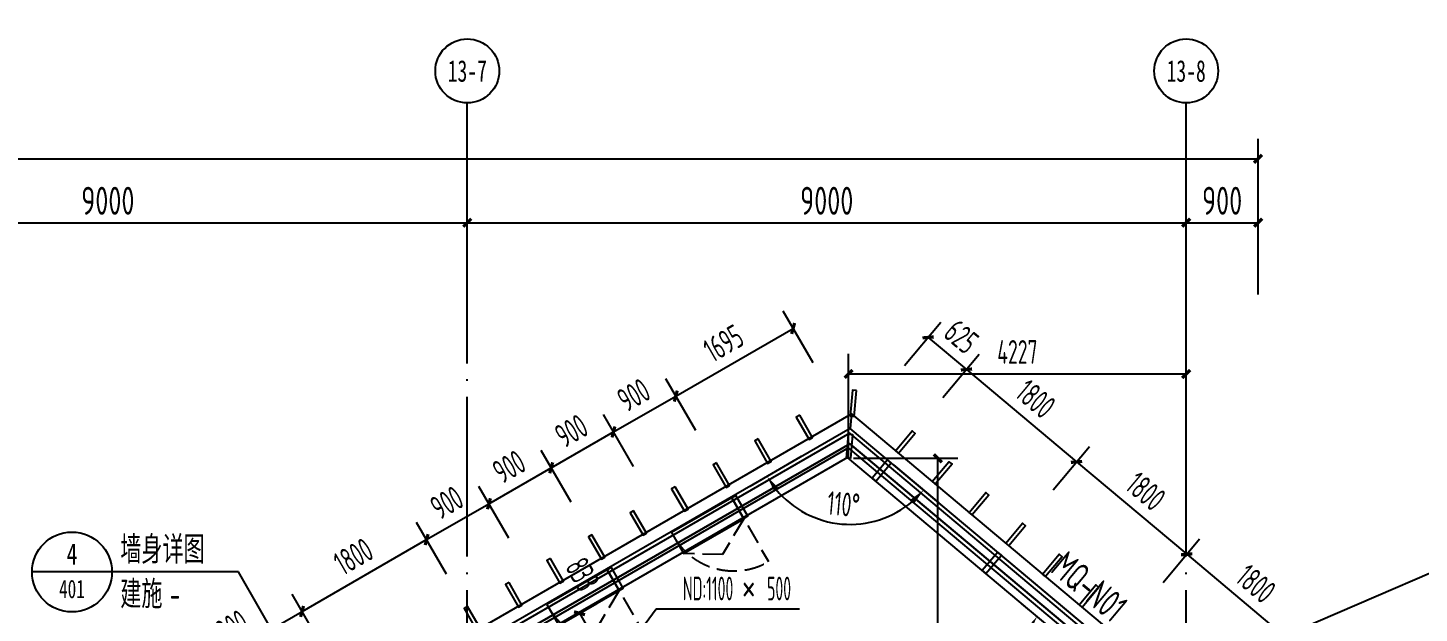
# Model space of a CAD drawing. Extents: x -228436 to 200315, y -41539 to 163917.
# Drawn here: x 42998 to 60417, y 83331 to 90660 of the extents above; entities that cross this region are included whole.
import ezdxf
from ezdxf.enums import TextEntityAlignment as Align

# ---------------------------------------------------------------- set-up
doc = ezdxf.new("R2010")
doc.units = 0
doc.header["$LTSCALE"] = 1000
doc.header["$MEASUREMENT"] = 0
for name, pattern in [('13#楼幕墙$0$DASH', [0.35, 0.25, -0.1]), ('X-104 13#平面$0$ACAD_ISO05W100', [34, 24, -3, 0.5, -3, 0.5, -3]), ('X-104 13#平面$0$DOTE', [2.42, 2, -0.2, 0.02, -0.2])]:
    doc.linetypes.add(name, pattern=pattern)
for name, color, linetype in [('01-标注_尺寸', 124, 'Continuous'), ('01-标注_符号', 200, 'Continuous'), ('02-TEXT_标注', 130, 'Continuous'), ('13#楼幕墙$0$A-C_幕墙龙骨', 133, 'Continuous'), ('13#楼幕墙$0$A-C_玻璃幕墙', 140, 'Continuous'), ('13#楼幕墙$0$A-C_窗', 140, 'Continuous'), ('13#楼幕墙$0$A-TECH_结构', 21, 'Continuous'), ('13#楼幕墙$0$D-铝板', 181, 'Continuous'), ('AXIS_TEXT', 7, 'Continuous'), ('X-104 13#平面$0$01-标注_符号', 200, 'Continuous'), ('X-104 13#平面$0$01-标注_轴线坐标', 132, 'Continuous'), ('X-104 13#平面$0$02-TEXT_标注', 130, 'Continuous'), ('X-104 13#平面$0$02-TEXT_轴号', 7, 'Continuous'), ('X-104 13#平面$0$A-TECH_结构', 21, 'Continuous'), ('X-104 13#平面$0$A_AXIS-轴线', 36, 'X-104 13#平面$0$DOTE')]:
    doc.layers.add(name, color=color, linetype=linetype)
doc.layers.add('X-104 13#平面$0$000套内', color=226, linetype='Continuous', lineweight=30, plot=False)
doc.layers.add('X-104 13#平面$0$DIM_MODI', color=6, linetype='Continuous', plot=False)
doc.styles.add('_TCH_DIM', font='ros1.shx', dxfattribs={"width": 0.8, "bigfont": 'jd.shx'})
doc.styles.add('_TCH_DIM_T3', font='ros1.shx', dxfattribs={"width": 0.705882, "bigfont": 'jd.shx'})
doc.styles.add('COMPLEX', font='COMPLEX')
doc.styles.add('X-104 13#平面$0$_TCH_AXIS', font='STXIHEI_0.TTF', dxfattribs={"width": 0.75})
doc.styles.add('X-104 13#平面$0$_TCH_DIM', font='ros1.shx', dxfattribs={"width": 0.8, "bigfont": 'jd.shx'})
doc.styles.add('X-104 13#平面$0$_TCH_DIM_T3', font='ros1.shx', dxfattribs={"width": 0.8, "bigfont": 'jd.shx'})
doc.styles.add('X-104 13#平面$0$_TCH_LABEL', font='STXIHEI_0.TTF', dxfattribs={"width": 0.75})
doc.styles.add('X-104 13#平面$0$Standard', font='ros1.shx', dxfattribs={"width": 0.75, "bigfont": 'jd.shx'})
doc.dimstyles.new('_TCH_ARCH&&100', dxfattribs={"dimtxt": 297.5, "dimasz": 100, "dimexe": 250, "dimexo": 300, "dimgap": 126.25, "dimtad": 1, "dimdec": 0, "dimzin": 0, "dimdsep": 46, "dimtxsty": '_TCH_DIM_T3', "dimblk": 'ARCHTICK', "dimcen": 0.09, "dimclrt": 7, "dimazin": 2, "dimtfac": 1, "dimtdec": 0, "dimtix": 1, "dimtmove": 2, "dimatfit": 3, "dimfxl": 0, "dimtolj": 1, "dimtzin": 0, "dimarcsym": 0})
doc.dimstyles.new('_TCH_ARROW&&100', dxfattribs={"dimtxt": 297.5, "dimasz": 200, "dimexe": 250, "dimexo": 300, "dimgap": 100, "dimtad": 1, "dimdec": 0, "dimzin": 0, "dimdsep": 46, "dimtxsty": '_TCH_DIM_T3', "dimcen": 0.09, "dimclrt": 7, "dimazin": 2, "dimtfac": 1, "dimtdec": 0, "dimtix": 1, "dimtmove": 2, "dimatfit": 3, "dimfxl": 0, "dimtolj": 1, "dimtzin": 0, "dimarcsym": 0})
doc.dimstyles.new('X-104 13#平面$0$_TCH_ARCH&&100', dxfattribs={"dimtxt": 350, "dimasz": 100, "dimexe": 250, "dimexo": 300, "dimgap": 100, "dimtad": 1, "dimdec": 0, "dimzin": 0, "dimdsep": 46, "dimtxsty": 'X-104 13#平面$0$_TCH_DIM_T3', "dimblk": 'X-104 13#平面$0$_ArchTick', "dimcen": 0.09, "dimclrt": 7, "dimazin": 2, "dimtfac": 1, "dimtdec": 0, "dimtix": 1, "dimtmove": 2, "dimatfit": 3, "dimfxl": 0, "dimtolj": 1, "dimtzin": 0, "dimarcsym": 0})

# ---------------------------------------------------------------- blocks, each defined once
blk = doc.blocks.new('13#楼幕墙$0$A$C2B4E24BF')
at = {"linetype": '13#楼幕墙$0$DASH'}
for points in [[(5, 50), (5, 920)], [(5, 300), (460, 557), (875, 300)]]:
    blk.add_lwpolyline(points, dxfattribs=at)
blk.add_lwpolyline([(5, 0), (875, 0), (875, 300), (5, 300)], close=True)
blk.add_arc((5, 50), 870, 0, 90, dxfattribs=at)
blk = doc.blocks.new('13#楼幕墙$0$eeeessew')
blk.add_lwpolyline([(50, 0), (0, 0), (0, 325), (50, 325)], close=True)
blk = doc.blocks.new('13#楼幕墙$0$ccdididi')
blk.add_lwpolyline([(50, 325), (0, 325), (0, 0), (50, 0)], close=True)
blk = doc.blocks.new('13#楼幕墙$0$A$C7A413A1D')
blk.add_lwpolyline([(-70, -300), (-10, -300), (-10, 0), (-70, 0)], close=True)
blk = doc.blocks.new('13#楼幕墙')
at = {"layer": '13#楼幕墙$0$A-C_幕墙龙骨'}
blk.add_lwpolyline([(53298, 85268), (53248, 85272), (53274, 85571), (53324, 85567)], close=True, dxfattribs=at)
at = {"layer": '13#楼幕墙$0$A-C_玻璃幕墙'}
for p, q in [((53293, 85645), (37800, 76700)), ((53288, 85584), (37850, 76671)), ((58350, 81337), (53288, 85584)), ((58400, 81360), (53293, 85645)), ((53272, 85402), (38000, 76585)), ((58200, 81267), (53272, 85402))]:
    blk.add_line(p, q, dxfattribs=at)
at = {"layer": '13#楼幕墙$0$A-TECH_结构'}
blk.add_lwpolyline([(4402, 77600), (-600, 77600), (-600, 60000), (21800, 60000), (21800, 61600), (58100, 61600), (58100, 81220), (53261, 85280), (38100, 76527), (38100, 72300), (12410, 72300), (4402, 77600)], dxfattribs=at)
at = {"layer": '13#楼幕墙$0$D-铝板'}
blk.add_lwpolyline([(37725, 76830), (53309, 85827), (53293, 85645), (37800, 76700)], close=True, dxfattribs=at)
blk.add_lwpolyline([(53309, 85827), (58496, 81475), (58400, 81360), (53293, 85645)], dxfattribs=at)
at = {"layer": '13#楼幕墙$0$A-C_幕墙龙骨'}
for p, rotation in [((53815, 85207), 319.9999999999213), ((51871, 84809), 29.95337307627283), ((55194, 84050), 319.9999999999213), ((50312, 83910), 29.95337307627283)]:
    blk.add_blockref('13#楼幕墙$0$A$C7A413A1D', p, dxfattribs=dict(at, rotation=rotation))
at = {"layer": '13#楼幕墙$0$A-C_窗', "rotation": 209.9533730763658}
for p in [(51815, 84776), (50255, 83877)]:
    blk.add_blockref('13#楼幕墙$0$A$C2B4E24BF', p, dxfattribs=at)
at = {"layer": '13#楼幕墙$0$D-铝板'}
for name, p, rotation in [('13#楼幕墙$0$ccdididi', (53294, 85800), 354.9766865497638), ('13#楼幕墙$0$ccdididi', (52780, 85505), 29.95337307636523), ('13#楼幕墙$0$eeeessew', (53861, 85364), 320.000000000001), ('13#楼幕墙$0$ccdididi', (52260, 85206), 29.95337307636523), ('13#楼幕墙$0$ccdididi', (51740, 84906), 29.95337307636523), ('13#楼幕墙$0$eeeessew', (54321, 84978), 320.000000000001), ('13#楼幕墙$0$ccdididi', (51220, 84607), 29.95337307636523), ('13#楼幕墙$0$eeeessew', (54781, 84593), 320.000000000001), ('13#楼幕墙$0$ccdididi', (50700, 84307), 29.95337307636523), ('13#楼幕墙$0$ccdididi', (50180, 84007), 29.95337307636523), ('13#楼幕墙$0$eeeessew', (55240, 84207), 320.000000000001), ('13#楼幕墙$0$ccdididi', (49660, 83708), 29.95337307636523), ('13#楼幕墙$0$eeeessew', (55700, 83821), 320.000000000001), ('13#楼幕墙$0$ccdididi', (49141, 83408), 29.95337307636523), ('13#楼幕墙$0$eeeessew', (56160, 83436), 320.000000000001), ('13#楼幕墙$0$ccdididi', (48621, 83109), 29.95337307636523)]:
    blk.add_blockref(name, p, dxfattribs=dict(at, rotation=rotation))
blk = doc.blocks.new('_AXISO')
blk.add_circle((0, 0), 0.5)
at = {"layer": 'AXIS_TEXT', "style": 'COMPLEX', "width": 1.041667}
blk.add_attdef('A', text='', height=0.56, dxfattribs=at).set_placement((-0.25, -0.28), (0.25, -0.28), align=Align.FIT)
blk = doc.blocks.new('X-104 13#平面$0$_ArchTick')
at = {"color": 0, "linetype": 'ByBlock', "const_width": 0.4}
blk.add_lwpolyline([(-0.5, -0.5), (0.5, 0.5)], dxfattribs=at)
blk = doc.blocks.new('*D751')
at = {"layer": 'Defpoints', "color": 0, "transparency": 16777216}
for p in [(58400, 26620), (-900, 24620), (58400, 24620)]:
    blk.add_point(p, dxfattribs=at)
at = {"layer": 'X-104 13#平面$0$01-标注_轴线坐标', "color": 0, "lineweight": -2, "transparency": 16777216}
for p, q in [((-900, 24920), (-900, 26870)), ((58400, 24920), (58400, 26870)), ((-900, 26620), (58400, 26620))]:
    blk.add_line(p, q, dxfattribs=at)
at = {"layer": 'X-104 13#平面$0$01-标注_轴线坐标', "color": 0, "lineweight": -2, "transparency": 16777216, "xscale": 100, "yscale": 100, "zscale": 100, "rotation": 180}
blk.add_blockref('X-104 13#平面$0$_ArchTick', (-900, 26620), dxfattribs=at)
at = {"layer": 'X-104 13#平面$0$01-标注_轴线坐标', "color": 0, "lineweight": -2, "transparency": 16777216, "xscale": 100, "yscale": 100, "zscale": 100}
blk.add_blockref('X-104 13#平面$0$_ArchTick', (58400, 26620), dxfattribs=at)
at = {"layer": 'X-104 13#平面$0$01-标注_轴线坐标', "color": 7, "transparency": 16777216, "insert": (28750, 26895), "char_height": 350, "attachment_point": 5, "style": 'X-104 13#平面$0$_TCH_DIM_T3'}
blk.add_mtext('\\A1;59300', dxfattribs=at)
blk = doc.blocks.new('*D758')
at = {"layer": 'Defpoints', "color": 0, "transparency": 16777216}
for p in [(48500, 25820), (39500, 24620), (48500, 24620)]:
    blk.add_point(p, dxfattribs=at)
at = {"layer": 'X-104 13#平面$0$01-标注_轴线坐标', "color": 0, "lineweight": -2, "transparency": 16777216}
for p, q in [((39500, 24920), (39500, 26070)), ((48500, 24920), (48500, 26070)), ((39500, 25820), (48500, 25820))]:
    blk.add_line(p, q, dxfattribs=at)
at = {"layer": 'X-104 13#平面$0$01-标注_轴线坐标', "color": 0, "lineweight": -2, "transparency": 16777216, "xscale": 100, "yscale": 100, "zscale": 100, "rotation": 180}
blk.add_blockref('X-104 13#平面$0$_ArchTick', (39500, 25820), dxfattribs=at)
at = {"layer": 'X-104 13#平面$0$01-标注_轴线坐标', "color": 0, "lineweight": -2, "transparency": 16777216, "xscale": 100, "yscale": 100, "zscale": 100}
blk.add_blockref('X-104 13#平面$0$_ArchTick', (48500, 25820), dxfattribs=at)
at = {"layer": 'X-104 13#平面$0$01-标注_轴线坐标', "color": 7, "transparency": 16777216, "insert": (44000, 26095), "char_height": 350, "attachment_point": 5, "style": 'X-104 13#平面$0$_TCH_DIM_T3'}
blk.add_mtext('\\A1;9000', dxfattribs=at)
blk = doc.blocks.new('*D759')
at = {"layer": 'Defpoints', "color": 0, "transparency": 16777216}
for p in [(57500, 25820), (48500, 24620), (57500, 24620)]:
    blk.add_point(p, dxfattribs=at)
at = {"layer": 'X-104 13#平面$0$01-标注_轴线坐标', "color": 0, "lineweight": -2, "transparency": 16777216}
for p, q in [((48500, 24920), (48500, 26070)), ((57500, 24920), (57500, 26070)), ((48500, 25820), (57500, 25820))]:
    blk.add_line(p, q, dxfattribs=at)
at = {"layer": 'X-104 13#平面$0$01-标注_轴线坐标', "color": 0, "lineweight": -2, "transparency": 16777216, "xscale": 100, "yscale": 100, "zscale": 100, "rotation": 180}
blk.add_blockref('X-104 13#平面$0$_ArchTick', (48500, 25820), dxfattribs=at)
at = {"layer": 'X-104 13#平面$0$01-标注_轴线坐标', "color": 0, "lineweight": -2, "transparency": 16777216, "xscale": 100, "yscale": 100, "zscale": 100}
blk.add_blockref('X-104 13#平面$0$_ArchTick', (57500, 25820), dxfattribs=at)
at = {"layer": 'X-104 13#平面$0$01-标注_轴线坐标', "color": 7, "transparency": 16777216, "insert": (53000, 26095), "char_height": 350, "attachment_point": 5, "style": 'X-104 13#平面$0$_TCH_DIM_T3'}
blk.add_mtext('\\A1;9000', dxfattribs=at)
blk = doc.blocks.new('*D760')
at = {"layer": 'Defpoints', "color": 0, "transparency": 16777216}
for p in [(58400, 25820), (57500, 24620), (58400, 24620)]:
    blk.add_point(p, dxfattribs=at)
at = {"layer": 'X-104 13#平面$0$01-标注_轴线坐标', "color": 0, "lineweight": -2, "transparency": 16777216}
for p, q in [((57500, 24920), (57500, 26070)), ((58400, 24920), (58400, 26070)), ((57500, 25820), (58400, 25820))]:
    blk.add_line(p, q, dxfattribs=at)
at = {"layer": 'X-104 13#平面$0$01-标注_轴线坐标', "color": 0, "lineweight": -2, "transparency": 16777216, "xscale": 100, "yscale": 100, "zscale": 100, "rotation": 180}
blk.add_blockref('X-104 13#平面$0$_ArchTick', (57500, 25820), dxfattribs=at)
at = {"layer": 'X-104 13#平面$0$01-标注_轴线坐标', "color": 0, "lineweight": -2, "transparency": 16777216, "xscale": 100, "yscale": 100, "zscale": 100}
blk.add_blockref('X-104 13#平面$0$_ArchTick', (58400, 25820), dxfattribs=at)
at = {"layer": 'X-104 13#平面$0$01-标注_轴线坐标', "color": 7, "transparency": 16777216, "insert": (57950, 26095), "char_height": 350, "attachment_point": 5, "style": 'X-104 13#平面$0$_TCH_DIM_T3'}
blk.add_mtext('\\A1;900', dxfattribs=at)
blk = doc.blocks.new('_ArchTick')
at = {"color": 0, "linetype": 'ByBlock', "const_width": 0.4}
blk.add_lwpolyline([(-0.5, -0.5), (0.5, 0.5)], dxfattribs=at)
blk = doc.blocks.new('*D264')
at = {"layer": '01-标注_尺寸', "color": 0, "lineweight": -2, "transparency": 16777216}
for p, q in [((57212, 83717), (57667, 84260)), ((57506, 84068), (58885, 82911)), ((58590, 82560), (59046, 83103))]:
    blk.add_line(p, q, dxfattribs=at)
at = {"layer": 'Defpoints', "color": 0, "transparency": 16777216}
for p in [(57019, 83487), (58885, 82911), (58398, 82330)]:
    blk.add_point(p, dxfattribs=at)
at = {"layer": '01-标注_尺寸', "color": 0, "lineweight": -2, "transparency": 16777216, "xscale": 100, "yscale": 100, "zscale": 100}
for p, rotation in [((57506, 84068), 139.9999999999993), ((58885, 82911), 319.9999999999994)]:
    blk.add_blockref('_ArchTick', p, dxfattribs=dict(at, rotation=rotation))
at = {"layer": '01-标注_尺寸', "color": 7, "transparency": 16777216, "insert": (58373, 83700), "char_height": 297.5, "attachment_point": 5, "rotation": 320, "style": '_TCH_DIM_T3'}
blk.add_mtext('\\A1;1800', dxfattribs=at)
blk = doc.blocks.new('*D265')
at = {"layer": '01-标注_尺寸', "color": 0, "lineweight": -2, "transparency": 16777216}
for p, q in [((55833, 84874), (56288, 85417)), ((56127, 85225), (57506, 84068)), ((57212, 83717), (57667, 84260))]:
    blk.add_line(p, q, dxfattribs=at)
at = {"layer": 'Defpoints', "color": 0, "transparency": 16777216}
for p in [(55640, 84644), (57506, 84068), (57019, 83487)]:
    blk.add_point(p, dxfattribs=at)
at = {"layer": '01-标注_尺寸', "color": 0, "lineweight": -2, "transparency": 16777216, "xscale": 100, "yscale": 100, "zscale": 100}
for p, rotation in [((56127, 85225), 139.9999999999993), ((57506, 84068), 319.9999999999994)]:
    blk.add_blockref('_ArchTick', p, dxfattribs=dict(at, rotation=rotation))
at = {"layer": '01-标注_尺寸', "color": 7, "transparency": 16777216, "insert": (56994, 84857), "char_height": 297.5, "attachment_point": 5, "rotation": 320, "style": '_TCH_DIM_T3'}
blk.add_mtext('\\A1;1800', dxfattribs=at)
blk = doc.blocks.new('*D266')
at = {"layer": '01-标注_尺寸', "color": 0, "lineweight": -2, "transparency": 16777216}
for p, q in [((54454, 86031), (54909, 86574)), ((54749, 86382), (56127, 85225)), ((55833, 84874), (56288, 85417))]:
    blk.add_line(p, q, dxfattribs=at)
at = {"layer": 'Defpoints', "color": 0, "transparency": 16777216}
for p in [(54261, 85801), (56127, 85225), (55640, 84644)]:
    blk.add_point(p, dxfattribs=at)
at = {"layer": '01-标注_尺寸', "color": 0, "lineweight": -2, "transparency": 16777216, "xscale": 100, "yscale": 100, "zscale": 100}
for p, rotation in [((54749, 86382), 139.9999999999991), ((56127, 85225), 319.9999999999991)]:
    blk.add_blockref('_ArchTick', p, dxfattribs=dict(at, rotation=rotation))
at = {"layer": '01-标注_尺寸', "color": 7, "transparency": 16777216, "insert": (55615, 86014), "char_height": 297.5, "attachment_point": 5, "rotation": 320, "style": '_TCH_DIM_T3'}
blk.add_mtext('\\A1;1800', dxfattribs=at)
blk = doc.blocks.new('*D267')
at = {"layer": '01-标注_尺寸', "color": 0, "lineweight": -2, "transparency": 16777216}
for p, q in [((53975, 86433), (54430, 86976)), ((54269, 86784), (54749, 86382)), ((54454, 86031), (54909, 86574))]:
    blk.add_line(p, q, dxfattribs=at)
at = {"layer": 'Defpoints', "color": 0, "transparency": 16777216}
for p in [(54749, 86382), (53782, 86203), (54261, 85801)]:
    blk.add_point(p, dxfattribs=at)
at = {"layer": '01-标注_尺寸', "color": 0, "lineweight": -2, "transparency": 16777216, "xscale": 100, "yscale": 100, "zscale": 100}
for p, rotation in [((54269, 86784), 139.9999999999996), ((54749, 86382), 319.9999999999997)]:
    blk.add_blockref('_ArchTick', p, dxfattribs=dict(at, rotation=rotation))
at = {"layer": '01-标注_尺寸', "color": 7, "transparency": 16777216, "insert": (54686, 86794), "char_height": 297.5, "attachment_point": 5, "rotation": 320, "style": '_TCH_DIM_T3'}
blk.add_mtext('\\A1;625', dxfattribs=at)
blk = doc.blocks.new('*D328')
at = {"layer": '01-标注_尺寸', "color": 0, "lineweight": -2, "transparency": 16777216}
for p, q in [((53273, 85270), (53273, 86577)), ((57500, 85270), (57500, 86577)), ((53273, 86327), (57500, 86327))]:
    blk.add_line(p, q, dxfattribs=at)
at = {"layer": 'Defpoints', "color": 0, "transparency": 16777216}
for p in [(57500, 86327), (53273, 84970), (57500, 84970)]:
    blk.add_point(p, dxfattribs=at)
at = {"layer": '01-标注_尺寸', "color": 0, "lineweight": -2, "transparency": 16777216, "xscale": 100, "yscale": 100, "zscale": 100, "rotation": 180}
blk.add_blockref('_ArchTick', (53273, 86327), dxfattribs=at)
at = {"layer": '01-标注_尺寸', "color": 0, "lineweight": -2, "transparency": 16777216, "xscale": 100, "yscale": 100, "zscale": 100}
blk.add_blockref('_ArchTick', (57500, 86327), dxfattribs=at)
at = {"layer": '01-标注_尺寸', "color": 7, "transparency": 16777216, "insert": (55387, 86602), "char_height": 297.5, "attachment_point": 5, "style": '_TCH_DIM_T3'}
blk.add_mtext('\\A1;4227', dxfattribs=at)
blk = doc.blocks.new('*D329')
at = {"layer": '01-标注_尺寸', "color": 0, "lineweight": -2, "transparency": 16777216}
for p, q in [((53334, 85270), (54640, 85270)), ((54390, 80600), (54390, 85270)), ((53334, 80600), (54640, 80600))]:
    blk.add_line(p, q, dxfattribs=at)
at = {"layer": 'Defpoints', "color": 0, "transparency": 16777216}
for p in [(53034, 85270), (54390, 85270), (53034, 80600)]:
    blk.add_point(p, dxfattribs=at)
at = {"layer": '01-标注_尺寸', "color": 0, "lineweight": -2, "transparency": 16777216, "xscale": 100, "yscale": 100, "zscale": 100}
for p, rotation in [((54390, 85270), 90), ((54390, 80600), 270)]:
    blk.add_blockref('_ArchTick', p, dxfattribs=dict(at, rotation=rotation))
at = {"layer": '01-标注_尺寸', "color": 7, "transparency": 16777216, "insert": (54115, 82935), "char_height": 297.5, "attachment_point": 5, "rotation": 90, "style": '_TCH_DIM_T3'}
blk.add_mtext('\\A1;4670', dxfattribs=at)
blk = doc.blocks.new('*D552')
at = {"layer": '01-标注_尺寸', "color": 0, "lineweight": -2, "transparency": 16777216}
for p, q in [((46680, 82921), (46306, 83570)), ((44872, 82454), (46431, 83353)), ((45121, 82022), (44747, 82671))]:
    blk.add_line(p, q, dxfattribs=at)
at = {"layer": 'Defpoints', "color": 0, "transparency": 16777216}
for p in [(46431, 83353), (46830, 82661), (45270, 81762)]:
    blk.add_point(p, dxfattribs=at)
at = {"layer": '01-标注_尺寸', "color": 0, "lineweight": -2, "transparency": 16777216, "xscale": 100, "yscale": 100, "zscale": 100}
for p, rotation in [((46431, 83353), 29.95337307636649), ((44872, 82454), 209.9533730763665)]:
    blk.add_blockref('_ArchTick', p, dxfattribs=dict(at, rotation=rotation))
at = {"layer": '01-标注_尺寸', "color": 7, "transparency": 16777216, "insert": (45514, 83142), "char_height": 297.5, "attachment_point": 5, "rotation": 29.9534, "style": '_TCH_DIM_T3'}
blk.add_mtext('\\A1;1800', dxfattribs=at)
blk = doc.blocks.new('*D553')
at = {"layer": '01-标注_尺寸', "color": 0, "lineweight": -2, "transparency": 16777216}
for p, q in [((48240, 83820), (47866, 84468)), ((46431, 83353), (47991, 84252)), ((46680, 82921), (46306, 83570))]:
    blk.add_line(p, q, dxfattribs=at)
at = {"layer": 'Defpoints', "color": 0, "transparency": 16777216}
for p in [(47991, 84252), (48390, 83560), (46830, 82661)]:
    blk.add_point(p, dxfattribs=at)
at = {"layer": '01-标注_尺寸', "color": 0, "lineweight": -2, "transparency": 16777216, "xscale": 100, "yscale": 100, "zscale": 100}
for p, rotation in [((47991, 84252), 29.95337307636644), ((46431, 83353), 209.9533730763664)]:
    blk.add_blockref('_ArchTick', p, dxfattribs=dict(at, rotation=rotation))
at = {"layer": '01-标注_尺寸', "color": 7, "transparency": 16777216, "insert": (47074, 84041), "char_height": 297.5, "attachment_point": 5, "rotation": 29.9534, "style": '_TCH_DIM_T3'}
blk.add_mtext('\\A1;1800', dxfattribs=at)
blk = doc.blocks.new('*D554')
at = {"layer": '01-标注_尺寸', "color": 0, "lineweight": -2, "transparency": 16777216}
for p, q in [((49020, 84269), (48646, 84918)), ((47991, 84252), (48771, 84701)), ((48240, 83820), (47866, 84468))]:
    blk.add_line(p, q, dxfattribs=at)
at = {"layer": 'Defpoints', "color": 0, "transparency": 16777216}
for p in [(48771, 84701), (49169, 84009), (48390, 83560)]:
    blk.add_point(p, dxfattribs=at)
at = {"layer": '01-标注_尺寸', "color": 0, "lineweight": -2, "transparency": 16777216, "xscale": 100, "yscale": 100, "zscale": 100}
for p, rotation in [((48771, 84701), 29.95337307636682), ((47991, 84252), 209.9533730763668)]:
    blk.add_blockref('_ArchTick', p, dxfattribs=dict(at, rotation=rotation))
at = {"layer": '01-标注_尺寸', "color": 7, "transparency": 16777216, "insert": (48243, 84715), "char_height": 297.5, "attachment_point": 5, "rotation": 29.9534, "style": '_TCH_DIM_T3'}
blk.add_mtext('\\A1;900', dxfattribs=at)
blk = doc.blocks.new('*D555')
at = {"layer": '01-标注_尺寸', "color": 0, "lineweight": -2, "transparency": 16777216}
for p, q in [((49799, 84719), (49426, 85367)), ((48771, 84701), (49550, 85151)), ((49020, 84269), (48646, 84918))]:
    blk.add_line(p, q, dxfattribs=at)
at = {"layer": 'Defpoints', "color": 0, "transparency": 16777216}
for p in [(49550, 85151), (49949, 84459), (49169, 84009)]:
    blk.add_point(p, dxfattribs=at)
at = {"layer": '01-标注_尺寸', "color": 0, "lineweight": -2, "transparency": 16777216, "xscale": 100, "yscale": 100, "zscale": 100}
for p, rotation in [((49550, 85151), 29.95337307636617), ((48771, 84701), 209.9533730763662)]:
    blk.add_blockref('_ArchTick', p, dxfattribs=dict(at, rotation=rotation))
at = {"layer": '01-标注_尺寸', "color": 7, "transparency": 16777216, "insert": (49023, 85164), "char_height": 297.5, "attachment_point": 5, "rotation": 29.9534, "style": '_TCH_DIM_T3'}
blk.add_mtext('\\A1;900', dxfattribs=at)
blk = doc.blocks.new('*D556')
at = {"layer": '01-标注_尺寸', "color": 0, "lineweight": -2, "transparency": 16777216}
for p, q in [((50579, 85168), (50205, 85817)), ((49550, 85151), (50330, 85600)), ((49799, 84719), (49426, 85367))]:
    blk.add_line(p, q, dxfattribs=at)
at = {"layer": 'Defpoints', "color": 0, "transparency": 16777216}
for p in [(50330, 85600), (50729, 84908), (49949, 84459)]:
    blk.add_point(p, dxfattribs=at)
at = {"layer": '01-标注_尺寸', "color": 0, "lineweight": -2, "transparency": 16777216, "xscale": 100, "yscale": 100, "zscale": 100}
for p, rotation in [((50330, 85600), 29.95337307636687), ((49550, 85151), 209.9533730763669)]:
    blk.add_blockref('_ArchTick', p, dxfattribs=dict(at, rotation=rotation))
at = {"layer": '01-标注_尺寸', "color": 7, "transparency": 16777216, "insert": (49803, 85614), "char_height": 297.5, "attachment_point": 5, "rotation": 29.9534, "style": '_TCH_DIM_T3'}
blk.add_mtext('\\A1;900', dxfattribs=at)
blk = doc.blocks.new('*D557')
at = {"layer": '01-标注_尺寸', "color": 0, "lineweight": -2, "transparency": 16777216}
for p, q in [((51359, 85617), (50985, 86266)), ((50330, 85600), (51110, 86049)), ((50579, 85168), (50205, 85817))]:
    blk.add_line(p, q, dxfattribs=at)
at = {"layer": 'Defpoints', "color": 0, "transparency": 16777216}
for p in [(51110, 86049), (51509, 85357), (50729, 84908)]:
    blk.add_point(p, dxfattribs=at)
at = {"layer": '01-标注_尺寸', "color": 0, "lineweight": -2, "transparency": 16777216, "xscale": 100, "yscale": 100, "zscale": 100}
for p, rotation in [((51110, 86049), 29.95337307636649), ((50330, 85600), 209.9533730763665)]:
    blk.add_blockref('_ArchTick', p, dxfattribs=dict(at, rotation=rotation))
at = {"layer": '01-标注_尺寸', "color": 7, "transparency": 16777216, "insert": (50583, 86063), "char_height": 297.5, "attachment_point": 5, "rotation": 29.9534, "style": '_TCH_DIM_T3'}
blk.add_mtext('\\A1;900', dxfattribs=at)
blk = doc.blocks.new('*D558')
at = {"layer": '01-标注_尺寸', "color": 0, "lineweight": -2, "transparency": 16777216}
for p, q in [((52828, 86464), (52454, 87112)), ((51110, 86049), (52579, 86896)), ((51359, 85617), (50985, 86266))]:
    blk.add_line(p, q, dxfattribs=at)
at = {"layer": 'Defpoints', "color": 0, "transparency": 16777216}
for p in [(52579, 86896), (52977, 86204), (51509, 85357)]:
    blk.add_point(p, dxfattribs=at)
at = {"layer": '01-标注_尺寸', "color": 0, "lineweight": -2, "transparency": 16777216, "xscale": 100, "yscale": 100, "zscale": 100}
for p, rotation in [((52579, 86896), 29.95337307636651), ((51110, 86049), 209.9533730763665)]:
    blk.add_blockref('_ArchTick', p, dxfattribs=dict(at, rotation=rotation))
at = {"layer": '01-标注_尺寸', "color": 7, "transparency": 16777216, "insert": (51707, 86711), "char_height": 297.5, "attachment_point": 5, "rotation": 29.9534, "style": '_TCH_DIM_T3'}
blk.add_mtext('\\A1;1695', dxfattribs=at)
blk = doc.blocks.new('*D597')
at = {"layer": '01-标注_尺寸', "color": 0, "lineweight": -2, "transparency": 16777216}
for p, q in [((49214, 82931), (50122, 83454)), ((49905, 83330), (50321, 82607)), ((49630, 82209), (50538, 82732))]:
    blk.add_line(p, q, dxfattribs=at)
at = {"layer": 'Defpoints', "color": 0, "transparency": 16777216}
for p in [(48954, 82781), (50321, 82607), (49370, 82059)]:
    blk.add_point(p, dxfattribs=at)
at = {"layer": '01-标注_尺寸', "color": 0, "lineweight": -2, "transparency": 16777216, "xscale": 100, "yscale": 100, "zscale": 100}
for p, rotation in [((49905, 83330), 119.9533730763677), ((50321, 82607), 299.9533730763677)]:
    blk.add_blockref('_ArchTick', p, dxfattribs=dict(at, rotation=rotation))
at = {"layer": '01-标注_尺寸', "color": 7, "transparency": 16777216, "insert": (49942, 83817), "char_height": 297.5, "attachment_point": 5, "rotation": 299.9534, "style": '_TCH_DIM_T3'}
blk.add_mtext('\\A1;833', dxfattribs=at)
blk = doc.blocks.new('*D600')
at = {"layer": '01-标注_尺寸', "color": 0, "lineweight": -2, "transparency": 16777216}
for p, q in [((52680, 85291), (52036, 84919)), ((53836, 85190), (54405, 84712))]:
    blk.add_line(p, q, dxfattribs=at)
blk.add_arc((53293, 85645), 1202, 219.5465, 310.4535, dxfattribs=at)
at = {"layer": '01-标注_尺寸', "color": 0, "transparency": 16777216}
for points in [[(52339, 84861), (52394, 84899), (52252, 85044)], [(54049, 84754), (54097, 84707), (54214, 84873)]]:
    blk.add_solid(points, dxfattribs=at)
at = {"layer": 'Defpoints', "color": 0, "transparency": 16777216}
for p in [(53293, 85645), (52940, 85441), (53606, 85383), (52817, 84542)]:
    blk.add_point(p, dxfattribs=at)
at = {"layer": '01-标注_尺寸', "color": 7, "transparency": 16777216, "insert": (53210, 84696), "char_height": 297.5, "attachment_point": 5, "rotation": 355, "style": '_TCH_DIM_T3'}
blk.add_mtext('\\A1;110°', dxfattribs=at)
blk = doc.blocks.new('*D636')
at = {"layer": '01-标注_尺寸', "color": 0, "lineweight": -2, "transparency": 16777216}
for p, q in [((55858, 83101), (55442, 83450)), ((55925, 82339), (55575, 81923))]:
    blk.add_line(p, q, dxfattribs=at)
blk.add_arc((56273, 82753), 834, 153.7661, 216.2339, dxfattribs=at)
at = {"layer": '01-标注_尺寸', "color": 0, "transparency": 16777216}
for points in [[(55496, 83140), (55552, 83104), (55633, 83290)], [(55624, 82283), (55575, 82237), (55736, 82114)]]:
    blk.add_solid(points, dxfattribs=at)
at = {"layer": 'Defpoints', "color": 0, "transparency": 16777216}
for p in [(55451, 82898), (56088, 82908), (56273, 82753), (56118, 82569)]:
    blk.add_point(p, dxfattribs=at)
at = {"layer": '01-标注_尺寸', "color": 7, "transparency": 16777216, "insert": (55689, 82702), "char_height": 297.5, "attachment_point": 5, "rotation": 275, "style": '_TCH_DIM_T3'}
blk.add_mtext('\\A1;90°', dxfattribs=at)
blk = doc.blocks.new('X-104 13#平面$0$轴网')
at = {"layer": 'X-104 13#平面$0$01-标注_轴线坐标'}
for p, q in [((48500, 24620.3), (48500, 27320.3)), ((57500, 24620.3), (57500, 27320.3))]:
    blk.add_line(p, q, dxfattribs=at)
at = {"layer": 'X-104 13#平面$0$A_AXIS-轴线', "linetype": 'X-104 13#平面$0$DOTE'}
for p, q in [((48500, -7401), (48500, 24620.3)), ((57500, -7401), (57500, 24620.3))]:
    blk.add_line(p, q, dxfattribs=at)
at = {"layer": 'X-104 13#平面$0$01-标注_轴线坐标'}
ref = blk.add_blockref('_AXISO', (48500, 27720.3), dxfattribs=dict(at, xscale=800, yscale=800, zscale=800))
ref.add_attrib('A', '13-7', dxfattribs={"layer": 'X-104 13#平面$0$02-TEXT_轴号', "height": 270.2, "style": 'X-104 13#平面$0$_TCH_AXIS', "width": 0.906749}).set_placement((48254.7, 27585.2), (48745.3, 27585.2), align=Align.FIT)
ref = blk.add_blockref('_AXISO', (57500, 27720.3), dxfattribs=dict(at, xscale=800, yscale=800, zscale=800))
ref.add_attrib('A', '13-8', dxfattribs={"layer": 'X-104 13#平面$0$02-TEXT_轴号', "height": 271, "style": 'X-104 13#平面$0$_TCH_AXIS', "width": 0.903271}).set_placement((57255, 27584.8), (57745, 27584.8), align=Align.FIT)
for p1, p2, distance, picture, middle in [((-900, 24620.3), (58400, 24620.3), 2000, '*D751', (28750, 26895.3)), ((39500, 24620.3), (48500, 24620.3), 1200, '*D758', (44000, 26095.3)), ((48500, 24620.3), (57500, 24620.3), 1200, '*D759', (53000, 26095.3)), ((57500, 24620.3), (58400, 24620.3), 1200, '*D760', (57950, 26095.3))]:
    dim = blk.add_aligned_dim(p1=p1, p2=p2, distance=distance, dimstyle='X-104 13#平面$0$_TCH_ARCH&&100', dxfattribs=at)
    dim.commit()
    dim.dimension.update_dxf_attribs({"geometry": picture, "text_midpoint": middle})
blk = doc.blocks.new('X-104 13#平面')
at = {"layer": 'X-104 13#平面$0$000套内'}
blk.add_lwpolyline([(4100, 77750), (4100, 68700), (-750, 68700), (-750, 59850), (21950, 59850), (21950, 61450), (58250, 61450), (58250, 71300), (48400, 71300), (48400, 73450), (53400, 73450), (53400, 80500), (58250, 80500), (58250, 81290.1), (53289, 85452.6), (37950, 76613.3), (37950, 72450), (12454.9, 72450), (4447.4, 77750)], close=True, dxfattribs=at)
at = {"layer": 'X-104 13#平面$0$01-标注_符号'}
for p, q in [((44050.6, 83846.8), (43050.6, 83846.8)), ((45634.8, 83846.8), (44050.6, 83846.8)), ((46920.7, 81619.4), (45634.8, 83846.8))]:
    blk.add_line(p, q, dxfattribs=at)
blk.add_circle((43550.6, 83846.8), 500, dxfattribs=at)
at = {"layer": 'X-104 13#平面$0$A-TECH_结构'}
blk.add_lwpolyline([(58100, 61600), (58100, 81220), (53261.3, 85280.2), (38100, 76526.8), (38100, 72300), (12409.7, 72300), (4402.3, 77600), (-600, 77600), (-600, 60000), (21800, 60000), (21800, 61600)], close=True, dxfattribs=at)
at = {"layer": 'X-104 13#平面$0$DIM_MODI'}
blk.add_line((53638.1, 80857.4), (81446.6, 92840.8), dxfattribs=at)
blk.add_blockref('X-104 13#平面$0$轴网', (0, 62400))
at = {"layer": 'X-104 13#平面$0$A-TECH_结构'}
blk.add_blockref('13#楼幕墙', (0, 0), dxfattribs=at)
at = {"layer": 'X-104 13#平面$0$02-TEXT_标注', "style": 'X-104 13#平面$0$_TCH_DIM'}
for s, height, width, p in [('墙身详图', 347.29, 0.8, (44155.6, 83951.8)), ('建施', 347.29, 0.8, (44155.6, 83391.8)), ('-', 350, 0.64, (44776.4, 83391.8))]:
    blk.add_text(s, height=height, dxfattribs=dict(at, width=width)).set_placement(p)
at = {"layer": 'X-104 13#平面$0$02-TEXT_标注', "style": 'X-104 13#平面$0$_TCH_LABEL'}
for s, height, width, p, p2 in [('4', 265.6, 0.91968, (43482.7, 83938.7), (43618.6, 83938.7)), ('401', 230.02, 0.839903, (43389.4, 83519.5), (43711.8, 83519.5))]:
    blk.add_text(s, height=height, dxfattribs=dict(at, width=width)).set_placement(p, p2, align=Align.FIT)
at = {"layer": 'X-104 13#平面$0$02-TEXT_标注', "linetype": 'X-104 13#平面$0$ACAD_ISO05W100', "style": 'X-104 13#平面$0$Standard', "width": 0.75}
blk.add_text('MQ-N01', height=350, rotation=320.00048, dxfattribs=at).set_placement((55784.8, 83858))

msp = doc.modelspace()

# ---------------------------------------------------------------- linework, layer by layer
msp.add_line((53293.2, 85645), (37800, 76700))
at = {"layer": '01-标注_符号'}
for p, q in [((49549.5, 81611.5), (50864.9, 83385.6)), ((50864.9, 83385.6), (52660.3, 83385.6))]:
    msp.add_line(p, q, dxfattribs=at)

# ---------------------------------------------------------------- block references
msp.add_blockref('X-104 13#平面', (0, 0))

# ---------------------------------------------------------------- texts
at = {"layer": '02-TEXT_标注', "style": '_TCH_DIM'}
for s, height, width, p in [('ND:1100', 297.5, 0.564706, (51197.8, 83490.6)), ('500', 297.5, 0.564706, (52252.9, 83490.6)), ('×', 347.3, 0.8, (51942.6, 83490.6))]:
    msp.add_text(s, height=height, dxfattribs=dict(at, width=width)).set_placement(p)

# ---------------------------------------------------------------- dimensions: what is measured, and where the dimension line sits
at = {"layer": '01-标注_尺寸'}
for base, p1, p2, angle, picture, middle, turn in [((52578.6, 86895.7), (51508.7, 85357.4), (52977.4, 86203.7), 29.95337, '*D558', (51707, 86710.8), 29.95337), ((54748.6, 86382.3), (53781.9, 86203.3), (54261, 85801.2), 320, '*D267', (54685.8, 86794), 320), ((56127.5, 85225.3), (54261, 85801.2), (55639.9, 84644.2), 320, '*D266', (55614.8, 86014.5), 320), ((51110, 86049.3), (50728.9, 84908), (51508.7, 85357.4), 29.95337, '*D557', (50582.8, 86062.9), 29.95337), ((50330.2, 85600), (49949.1, 84458.7), (50728.9, 84908), 29.95337, '*D556', (49803, 85613.6), 29.95337), ((49550.4, 85150.6), (49169.3, 84009.3), (49949.1, 84458.7), 29.95337, '*D555', (49023.2, 85164.2), 29.95337), ((57506.4, 84068.3), (55639.9, 84644.2), (57018.8, 83487.2), 320, '*D265', (56993.7, 84857.4), 320), ((48770.6, 84701.3), (48389.6, 83559.9), (49169.3, 84009.3), 29.95337, '*D554', (48243.4, 84714.8), 29.95337), ((47990.8, 84251.9), (46830, 82661.2), (48389.6, 83559.9), 29.95337, '*D553', (47073.7, 84040.8), 29.95337), ((58885.2, 82911.3), (57018.8, 83487.2), (58397.7, 82330.2), 320, '*D264', (58372.6, 83700.4), 320), ((46431.2, 83353.2), (45270.4, 81762.5), (46830, 82661.2), 29.95337, '*D552', (45514.1, 83142.1), 29.95337)]:
    dim = msp.add_linear_dim(base=base, p1=p1, p2=p2, angle=angle, dimstyle='_TCH_ARCH&&100', override={"dimgap": 0}, dxfattribs=at)
    dim.commit()
    dim.dimension.update_dxf_attribs({"geometry": picture, "text_midpoint": middle, "dimtype": 161, "text_rotation": turn})
for p1, p2, distance, picture, middle in [((53273, 84970.3), (57500.1, 84970.3), 1356.2, '*D328', (55386.5, 86601.5)), ((53033.6, 80600), (53033.6, 85270.3), -1356.4, '*D329', (54115, 82935.1))]:
    dim = msp.add_aligned_dim(p1=p1, p2=p2, distance=distance, dimstyle='_TCH_ARCH&&100', dxfattribs=at)
    dim.commit()
    dim.dimension.update_dxf_attribs({"geometry": picture, "text_midpoint": middle})
for base, center, p1, p2, picture, middle in [((52817.2, 84541.6), (53293.2, 85645), (52939.9, 85441), (53605.7, 85382.8), '*D600', (53210.1, 84695.6)), ((55450.8, 82898.3), (56272.5, 82753.4), (56088.2, 82908.1), (56117.8, 82569.1), '*D636', (55689.1, 82702.4))]:
    dim = msp.add_angular_dim_3p(base=base, center=center, p1=p1, p2=p2, dimstyle='_TCH_ARROW&&100', dxfattribs=at)
    dim.commit()
    dim.dimension.update_dxf_attribs({"geometry": picture, "text_midpoint": middle})
dim = msp.add_linear_dim(base=(50321.3, 82607.5), p1=(48953.7, 82781.2), p2=(49369.8, 82059.2), angle=299.95337, dimstyle='_TCH_ARCH&&100', dxfattribs=at)
dim.commit()
dim.dimension.update_dxf_attribs({"geometry": '*D597', "text_midpoint": (49941.9, 83816.7), "dimtype": 161})

doc.saveas('drawing.dxf')
